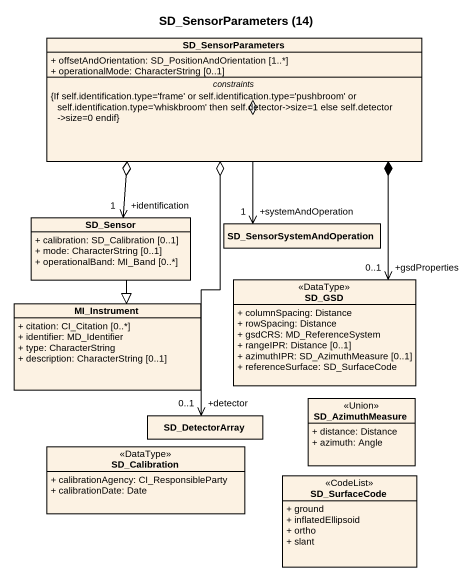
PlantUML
@startuml
title SD_SensorParameters (14)
hide circle
hide empty members
skinparam classAttributeIconSize 0
class SD_SensorParameters {
  + offsetAndOrientation: SD_PositionAndOrientation [1..*]
  + operationalMode: CharacterString [0..1]
  -- constraints --
  {If self.identification.type='frame' or self.identification.type='pushbroom' or self.identification.type='whiskbroom' then self.detector->size=1 else self.detector ->size=0 endif}
}
class SD_Sensor {
  + calibration: SD_Calibration [0..1]
  + mode: CharacterString [0..1]
  + operationalBand: MI_Band [0..*]
}
class SD_SensorSystemAndOperation
class SD_GSD <<DataType>> {
  + columnSpacing: Distance
  + rowSpacing: Distance
  + gsdCRS: MD_ReferenceSystem
  + rangeIPR: Distance [0..1]
  + azimuthIPR: SD_AzimuthMeasure [0..1]
  + referenceSurface: SD_SurfaceCode
}
class MI_Instrument {
  + citation: CI_Citation [0..*]
  + identifier: MD_Identifier
  + type: CharacterString
  + description: CharacterString [0..1]
}
class SD_AzimuthMeasure <<Union>> {
  + distance: Distance
  + azimuth: Angle
}
class SD_DetectorArray
class SD_Calibration <<DataType>> {
  + calibrationAgency: CI_ResponsibleParty
  + calibrationDate: Date
}
class SD_SurfaceCode <<CodeList>> {
  + ground
  + inflatedEllipsoid
  + ortho
  + slant
}
SD_Sensor "+identification\n1" <-up-o SD_SensorParameters
SD_Sensor --|> MI_Instrument
SD_SensorSystemAndOperation "+systemAndOperation\n1" <-up-o SD_SensorParameters
SD_GSD "+gsdProperties\n0..1" <-up-* SD_SensorParameters
SD_DetectorArray "+detector\n0..1" <-up-o SD_SensorParameters
@enduml
